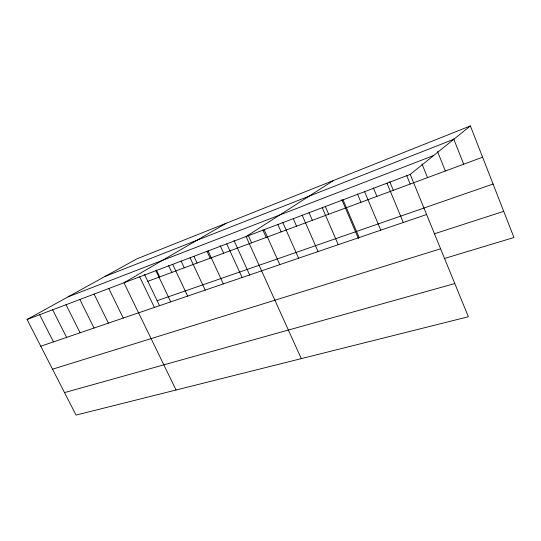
<?xml version="1.0" encoding="UTF-8"?>
<svg xmlns="http://www.w3.org/2000/svg" width="541" height="541" viewBox="0 0 541 541"><rect width="100%" height="100%" fill="white"/><g stroke="black" fill="none" stroke-linecap="round" stroke-linejoin="round"><path stroke-width="0.81" d="M410.22 174.412L468.364 316.755L76.058 415.075L27.05 319.474L410.22 174.412L470.379 125.925L513.95 237.519L444.249 258.544M333.641 180.424L246.094 236.552L301.296 358.629M226.131 223.277L123.977 282.781L176.048 390.014M27.05 319.474L137.015 258.794L470.379 125.925M105.123 276.39L453.845 139.253M68.024 296.867L433.699 155.49M147.821 281.313L482.592 157.208M157.12 300.701L493.067 184.035M40.758 346.22L426.606 214.527M434.166 233.868L503.725 211.342M52.538 369.192L440.611 248.799M64.535 392.597L454.805 283.558M39.655 314.7L53.485 341.871M52.639 309.783L66.597 337.395M66.029 304.718L80.109 332.783M79.838 299.491L94.046 328.029M94.08 294.094L108.416 323.126M108.788 288.529L123.253 318.061M139.673 276.836L154.401 307.43M144.575 274.558L159.5 305.658M156.41 270.074L159.676 276.918M155.903 270.689L170.76 301.844M168.65 265.699L171.828 272.414M172.694 264.333L187.68 296.069M181.086 260.985L184.285 267.795M190.074 257.753L205.195 290.098M193.949 256.373L197.066 263.061M208.082 250.936L223.325 283.903M207.034 251.416L210.172 258.199M220.119 245.567L223.629 253.215M226.74 243.876L242.118 277.492M234.01 240.569L249.807 275.254M248.17 235.207L251.619 242.835M264.164 229.709L279.785 264.637M262.818 229.918L266.186 237.431M277.77 224.251L281.158 231.886M282.862 222.628L298.598 258.213M293.242 218.645L296.549 226.179M302.216 215.298L318.074 251.572M309.046 212.66L312.38 220.309M325.411 206.716L328.664 214.27M322.267 207.71L338.233 244.688M343.055 199.839L359.129 237.553M341.831 199.615L358.46 238.615M357.445 193.962L360.969 202.293M364.607 191.683L380.79 230.162M373.391 187.916L376.928 196.376M389.77 181.708L393.327 190.297M386.984 183.21L403.268 222.493M406.71 175.555L410.186 184.048M421.953 163.869L427.518 177.624M437.581 151.602L445.351 171.01M453.662 138.821L463.698 164.207"/></g></svg>
